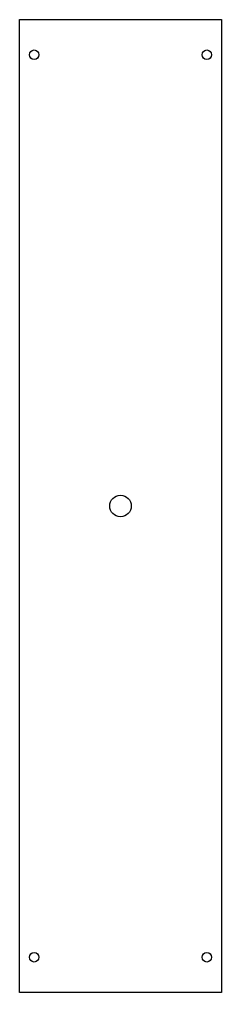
# Model space of a CAD drawing. Header units: metres. Extents: x 0 to 103, y -496 to 0.
import ezdxf

# ---------------------------------------------------------------- set-up
doc = ezdxf.new("R2010")
doc.units = ezdxf.units.M

msp = doc.modelspace()

# ---------------------------------------------------------------- linework, layer by layer
for p, q in [((0, 0), (102.96, 0)), ((0, -496), (0, 0)), ((0, 0), (0, 0)), ((102.96, 0), (102.96, -496)), ((102.96, -496), (0, -496))]:
    msp.add_line(p, q)
for centre, radius in [((7.5, -18), 2.45), ((95.46, -18), 2.45), ((51.48, -248), 5.5), ((7.5, -478), 2.45), ((95.46, -478), 2.45)]:
    msp.add_circle(centre, radius)

doc.saveas('drawing.dxf')
